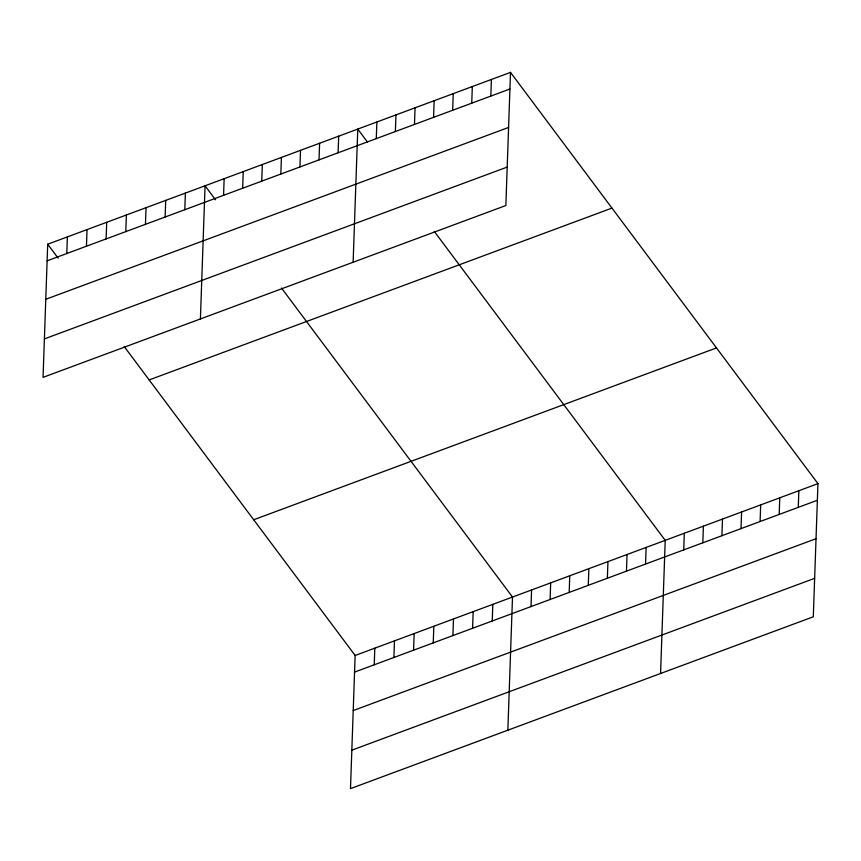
<?xml version="1.0" encoding="UTF-8"?>
<svg xmlns="http://www.w3.org/2000/svg" width="861" height="861" viewBox="0 0 861 861"><rect width="100%" height="100%" fill="white"/><g stroke="black" fill="none" stroke-linecap="round" stroke-linejoin="round"><path stroke-width="1.29" d="M47.699 244.212L43.05 377.366L505.859 205.531L510.508 72.378L47.699 244.212L58.171 258.214M66.792 253.521L67.373 236.904M86.455 246.224L87.036 229.607M106.129 238.917L106.71 222.299M125.792 231.62L126.373 214.992M145.466 224.312L146.047 207.695M165.14 217.015L165.71 200.387M184.803 209.707L185.384 193.09M200.409 318.936L205.058 185.782L215.519 199.784M223.569 195.318L224.14 178.701M242.651 188.225L243.232 171.608M261.744 181.144L262.325 164.516M280.837 174.051L281.418 157.434M299.929 166.969L300.511 150.341M319.022 159.877L319.603 143.26M338.104 152.784L338.685 136.167M353.128 262.228L357.778 129.085L367.443 142M124.199 346.531L355.141 655.469L350.492 788.622L813.301 616.788L817.95 483.634L510.508 72.378M376.289 138.61L376.87 121.993M374.234 664.789L374.815 648.172M395.382 131.529L395.963 114.9M393.897 657.492L394.478 640.864M414.475 124.436L415.056 107.819M413.571 650.184L414.152 633.567M433.567 117.344L434.138 100.726M433.244 642.887L433.826 626.259M452.649 110.262L453.23 93.645M452.908 635.579L453.489 618.962M471.742 103.169L472.323 86.552M490.835 96.088L491.416 79.46M472.581 628.272L473.163 611.654M492.244 620.975L492.826 604.357M507.85 730.203L512.499 597.05L281.547 288.112M531.011 606.585L531.592 589.957M550.104 599.493L550.674 582.875M569.186 592.411L569.767 575.783M588.278 585.319L588.859 568.701M607.371 578.226L607.952 561.609M626.464 571.144L627.045 554.516M645.556 564.052L646.137 547.435M660.57 673.496L665.219 540.342L434.278 231.405M683.731 549.878L684.312 533.26M702.824 542.785L703.405 526.168M721.916 535.703L722.497 519.075M741.009 528.611L741.59 511.994M760.102 521.529L760.683 504.901M779.183 514.437L779.765 497.819M798.276 507.344L798.857 490.727M47.118 260.829L509.927 88.995M45.773 299.284L508.582 127.45M44.395 338.9L507.204 167.077M149.157 379.927L611.967 208.093M253.683 519.753L716.492 347.919M355.141 655.469L817.95 483.634M354.56 672.097L817.369 500.263M353.225 710.551L816.024 538.717M351.837 750.168L814.646 578.334"/></g></svg>
